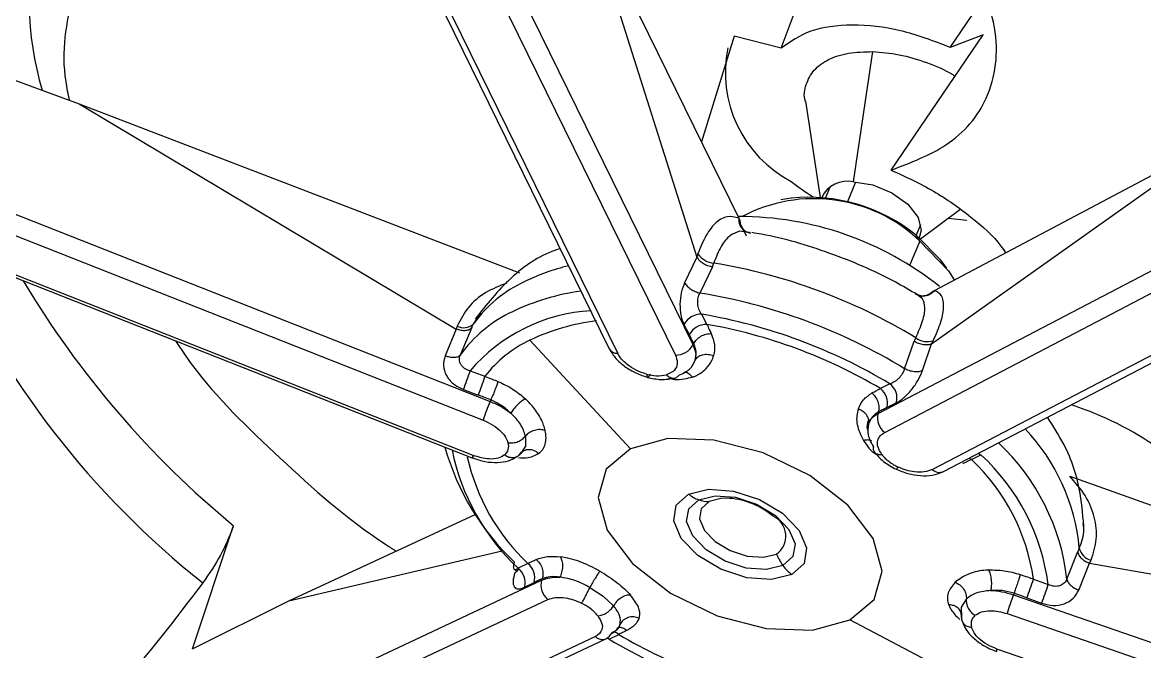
# Model space of a CAD drawing. Extents: x 0 to 84, y -21 to 126.
# Drawn here: x 28.004 to 28.902, y 61.18 to 61.684 of the extents above; entities that cross this region are included whole.
import ezdxf

# ---------------------------------------------------------------- set-up
doc = ezdxf.new("R2010")
doc.units = 0
doc.header["$MEASUREMENT"] = 0
doc.layers.add('1', color=4, linetype='Continuous')

# ---------------------------------------------------------------- blocks, each defined once
blk = doc.blocks.new('PRODIGY')
at = {"layer": '1', "color": 3, "linetype": 'Continuous', "lineweight": 25}
for p, q in [((28.28382, 61.9491), (28.54071, 61.42539)), ((28.21672, 61.94611), (28.47361, 61.4224)), ((28.48039, 61.41878), (28.22351, 61.94249)), ((28.26973, 61.94107), (28.52662, 61.41736)), ((28.45429, 61.77845), (28.54387, 61.49591)), ((28.45429, 61.77845), (28.57731, 61.52708)), ((28.61142, 61.6631), (28.63911, 61.73727)), ((28.74657, 61.66386), (28.77427, 61.70447)), ((27.64696, 61.6686), (28.37823, 61.38019)), ((28.57359, 61.67278), (28.54743, 61.58813)), ((28.61142, 61.6631), (28.57359, 61.67278)), ((28.69949, 61.5655), (28.77308, 61.67377)), ((28.77308, 61.67377), (28.74657, 61.66386)), ((27.92875, 61.66295), (28.04902, 61.61861)), ((28.66926, 61.55613), (28.68462, 61.66046)), ((27.64134, 61.65373), (28.37261, 61.36532)), ((27.63296, 61.62331), (28.36423, 61.3349)), ((28.36457, 61.33698), (27.6333, 61.62539)), ((28.04902, 61.61861), (28.35108, 61.43814)), ((28.04902, 61.61861), (28.40186, 61.48333)), ((28.63073, 61.62065), (28.64243, 61.54364)), ((28.68892, 61.37061), (29.16979, 61.62166)), ((28.69424, 61.35541), (29.1751, 61.60646)), ((28.73187, 61.42642), (28.96303, 61.59046)), ((28.73417, 61.46911), (28.96303, 61.59046)), ((29.21328, 61.5767), (28.73241, 61.32564)), ((28.7414, 61.3241), (29.22226, 61.57515)), ((28.65035, 61.55192), (28.64676, 61.5432)), ((28.66437, 61.53992), (28.671, 61.55605)), ((28.61927, 61.54301), (28.61097, 61.54173)), ((28.72294, 61.51052), (28.75451, 61.534)), ((28.57731, 61.52708), (28.57821, 61.52525)), ((28.74525, 61.52711), (28.75994, 61.52541)), ((28.58571, 61.51556), (28.57802, 61.5166)), ((28.58362, 61.51267), (28.57985, 61.52026)), ((28.71956, 61.51325), (28.72314, 61.52196)), ((28.72231, 61.50874), (28.7142, 61.48902)), ((28.72231, 61.50874), (28.71948, 61.51331)), ((28.71948, 61.51331), (28.73895, 61.49377)), ((28.54468, 61.49849), (28.54387, 61.49591)), ((28.54387, 61.49591), (28.53401, 61.47526)), ((28.5563, 61.48809), (28.54623, 61.46705)), ((28.74395, 61.48702), (28.73895, 61.49377)), ((28.7246, 61.46243), (28.71975, 61.46603)), ((28.72469, 61.4645), (28.72333, 61.46394)), ((28.7325, 61.46822), (28.73417, 61.46911)), ((28.37075, 61.45207), (28.36462, 61.44218)), ((28.54747, 61.45012), (28.55171, 61.44198)), ((28.35108, 61.43814), (28.34212, 61.41665)), ((28.35185, 61.4406), (28.35108, 61.43814)), ((28.36347, 61.43932), (28.35427, 61.41741)), ((28.53348, 61.44189), (28.53772, 61.43375)), ((28.41005, 61.42926), (28.49055, 61.34229)), ((28.54129, 61.42662), (28.54071, 61.42539)), ((28.71022, 61.40644), (28.71778, 61.4284)), ((28.72445, 61.40487), (28.73187, 61.42642)), ((28.73187, 61.42642), (28.73311, 61.42885)), ((28.36215, 61.40469), (28.37398, 61.40033)), ((28.35683, 61.38972), (28.36865, 61.38535)), ((28.69844, 61.39433), (28.69082, 61.39056)), ((28.37875, 61.38146), (28.37823, 61.38019)), ((28.68936, 61.37189), (28.68892, 61.37061)), ((28.69595, 61.37527), (28.70357, 61.37903)), ((28.68188, 61.3653), (28.68261, 61.3652)), ((28.40652, 61.34433), (28.40248, 61.33832)), ((28.40654, 61.35259), (28.40652, 61.34433)), ((28.40113, 61.33695), (28.40333, 61.33962)), ((28.76373, 61.33372), (28.77132, 61.3375)), ((28.84246, 61.32033), (29.20921, 61.18982)), ((28.217, 61.22042), (28.36629, 61.28961)), ((28.13982, 61.18197), (28.17215, 61.27912)), ((28.17214, 61.27911), (28.17268, 61.28069)), ((28.217, 61.22042), (28.3879, 61.26045)), ((28.84022, 61.23781), (28.84892, 61.2599)), ((28.40828, 61.25042), (28.40069, 61.24663)), ((28.84978, 61.22903), (28.85842, 61.25063)), ((28.85842, 61.25063), (28.85957, 61.25296)), ((28.85842, 61.25063), (29.20921, 61.18982)), ((27.95154, 61.01739), (28.41944, 61.23694)), ((28.41989, 61.23822), (28.41944, 61.23694)), ((28.81339, 61.23793), (28.82522, 61.23355)), ((28.40583, 61.23135), (28.41342, 61.23513)), ((28.45808, 61.23127), (28.4688, 61.22422)), ((27.9565, 61.00202), (28.4244, 61.22157)), ((28.13982, 61.18197), (28.217, 61.22042)), ((28.47709, 61.21645), (28.4688, 61.22422)), ((28.75967, 61.22198), (28.75544, 61.21539)), ((28.79783, 61.22658), (28.79731, 61.2253)), ((28.79731, 61.2253), (29.54154, 60.96839)), ((28.80804, 61.22297), (28.81986, 61.21859)), ((28.75544, 61.21539), (28.75566, 61.20787)), ((28.79225, 61.21023), (29.53648, 60.95332)), ((28.76195, 61.15487), (28.66637, 61.20519)), ((28.75546, 61.20777), (28.75591, 61.20483)), ((28.46258, 61.1918), (27.99468, 60.97225)), ((28.47356, 61.18981), (28.48118, 61.19357)), ((28.00359, 60.97067), (28.47149, 61.19022)), ((28.47356, 61.18981), (28.47231, 61.19067)), ((29.52843, 60.92498), (28.7842, 61.18189))]:
    blk.add_line(p, q, dxfattribs=at)
at = {"layer": '1', "color": 3, "linetype": 'Continuous', "lineweight": 25, "flags": 128}
for points in [[(28.66926, 61.55613), (28.68473, 61.55361), (28.69999, 61.54732), (28.71273, 61.53822), (28.72101, 61.52769), (28.72356, 61.51733), (28.72189, 61.51139)], [(28.72231, 61.50874), (28.74544, 61.48496), (28.75002, 61.47751)], [(28.66637, 61.20519), (28.68575, 61.22157), (28.69218, 61.24424), (28.6849, 61.27046), (28.66478, 61.29708), (28.63425, 61.32089), (28.59699, 61.33901), (28.5575, 61.34926), (28.52053, 61.3504), (28.49055, 61.34229)], [(28.49055, 61.34229), (28.47118, 61.32591), (28.46474, 61.30325), (28.47203, 61.27702), (28.49214, 61.2504), (28.52268, 61.22659), (28.55994, 61.20847), (28.59943, 61.19823), (28.6364, 61.19709), (28.66637, 61.20519)], [(28.76941, 61.33872), (28.76962, 61.33861), (28.77132, 61.3375)], [(28.76199, 61.33485), (28.76203, 61.33483), (28.76373, 61.33372)], [(28.53711, 61.30599), (28.55325, 61.30998), (28.57322, 61.30845), (28.594, 61.30164), (28.61241, 61.29058), (28.62565, 61.27696), (28.63171, 61.26285), (28.62966, 61.25039), (28.61982, 61.24149)], [(28.61982, 61.24149), (28.60368, 61.23751), (28.58371, 61.23904), (28.56293, 61.24585), (28.54452, 61.25691), (28.53128, 61.27053), (28.52522, 61.28464), (28.52727, 61.29709), (28.53711, 61.30599)], [(28.61275, 61.24878), (28.59959, 61.24553), (28.58329, 61.24677), (28.56635, 61.25233), (28.55133, 61.26135), (28.54052, 61.27246), (28.53558, 61.28398), (28.53725, 61.29413), (28.54528, 61.30139)], [(28.54528, 61.30139), (28.55844, 61.30465), (28.57474, 61.3034), (28.59169, 61.29784), (28.60671, 61.28882), (28.61751, 61.27771), (28.62245, 61.2662), (28.62078, 61.25604), (28.61275, 61.24878)], [(28.55364, 61.3), (28.54723, 61.2942), (28.54589, 61.28608), (28.54984, 61.27687), (28.55848, 61.26799), (28.57048, 61.26078), (28.58403, 61.25634), (28.59706, 61.25534), (28.60759, 61.25794)], [(28.56994, 61.30259), (28.56417, 61.3026), (28.55364, 61.3)]]:
    blk.add_lwpolyline(points, dxfattribs=at)
at = {"layer": '1', "color": 3, "linetype": 'Continuous', "lineweight": 25}
for centre, radius, start, end in [((28.20331, 60.3572), 1.5821, 53.82705, 85.60592), ((28.25806, 61.70145), 0.24919, 134.02521, 196.78395), ((28.66509, 61.64376), 0.09854, 168.48271, 242.31637), ((28.76857, 61.74857), 0.24325, 232.14996, 237.26488), ((28.66439, 61.53395), 0.02271, 77.59876, 155.08308), ((28.63764, 61.42001), 0.12265, 46.33912, 117.96027), ((28.63355, 61.40726), 0.1365, 50.98525, 96.00529), ((28.57817, 61.27188), 0.25641, 51.39846, 90.15398), ((28.58198, 61.7831), 0.69913, 203.76361, 231.64272), ((28.55854, 61.5076), 0.01659, 213.3235, 265.81603), ((28.48098, 61.3222), 0.17138, 103.48755, 115.95084), ((28.48304, 61.04122), 0.45594, 58.81009, 80.62222), ((28.65526, 61.86574), 0.7584, 210.84181, 230.48246), ((28.45207, 61.37831), 0.10829, 115.18932, 143.85691), ((28.47677, 61.28246), 0.18789, 97.89612, 115.4514), ((28.47322, 61.01734), 0.45559, 58.65389, 80.77861), ((28.44193, 61.35439), 0.10797, 115.16094, 144.28759), ((28.46669, 61.31586), 0.13719, 93.11897, 139.64389), ((28.48372, 61.27454), 0.17136, 96.79821, 115.46008), ((28.54729, 61.43443), 0.0157, 89.35465, 151.61422), ((28.47441, 61.02029), 0.436, 59.08015, 80.35299), ((28.35713, 61.45038), 0.01111, 241.65971, 312.43742), ((28.55153, 61.42628), 0.0157, 89.35465, 151.61422), ((28.47967, 61.03315), 0.41513, 59.42588, 80.00642), ((28.45267, 61.33917), 0.09967, 115.31667, 142.14548), ((28.52686, 61.4333), 0.01594, 269.11145, 330.26729), ((28.7284, 61.4432), 0.0151, 232.27873, 288.18484), ((28.47994, 61.42611), 0.00734, 210.36429, 273.53596), ((28.19987, 61.45395), 0.16959, 337.74368, 343.11591), ((28.211, 61.44983), 0.17033, 337.75539, 343.1042), ((28.51237, 61.43125), 0.03047, 253.13563, 283.22669), ((28.68194, 61.37908), 0.01452, 344.78819, 52.26875), ((28.68955, 61.38284), 0.01453, 344.80437, 52.25258), ((28.50231, 61.32484), 0.13587, 155.96372, 162.66876), ((28.70318, 61.36706), 0.01469, 166.03368, 232.50151), ((28.68932, 61.24744), 0.16155, 5.43341, 43.31905), ((28.38418, 61.34422), 0.00892, 309.19386, 18.84103), ((28.66474, 61.21795), 0.1766, 6.4572, 46.95321), ((28.5366, 61.39844), 0.2022, 195.71045, 226.63317), ((28.5213, 61.37624), 0.17705, 191.34389, 227.0575), ((28.52531, 61.37311), 0.16956, 192.73787, 226.35249), ((28.36627, 61.3357), 0.00213, 143.1497, 201.75453), ((28.65573, 61.21162), 0.1709, 7.37329, 47.4388), ((28.65244, 61.21525), 0.16255, 8.0224, 46.78927), ((28.73808, 61.33172), 0.00832, 227.01313, 293.49518), ((28.55571, 61.32951), 0.02999, 231.65199, 249.63719), ((28.55305, 61.32226), 0.02227, 249.56447, 271.51609), ((28.56535, 61.24186), 0.0609, 49.60191, 85.67407), ((28.59752, 61.2723), 0.01754, 305.02173, 65.40352), ((28.64665, 61.27394), 0.04221, 202.28027, 216.5912), ((28.86274, 61.26544), 0.01288, 192.12307, 255.75653), ((28.39183, 61.23514), 0.0145, 344.82576, 52.39199), ((28.39942, 61.23893), 0.01451, 344.83503, 52.3774), ((28.64332, 61.27135), 0.038, 216.43959, 231.7904), ((28.43322, 61.2329), 0.01436, 163.64446, 232.12851), ((28.64427, 61.29001), 0.17696, 337.73798, 342.8861), ((28.65521, 61.28594), 0.1779, 337.75159, 342.8725), ((29.02369, 61.14082), 0.24162, 159.53548, 163.30584), ((28.46806, 61.1973), 0.00776, 225.12304, 332.23179), ((28.47452, 61.18532), 0.0106, 51.0692, 74.01925), ((28.69234, 61.55102), 0.41516, 239.42757, 260.00642), ((28.69758, 61.56379), 0.43595, 239.07874, 260.35441), ((28.78851, 61.17991), 0.00474, 155.27575, 180.68788)]:
    blk.add_arc(centre, radius, start, end, dxfattribs=at)
for points, knots in [([(27.63085, 64.22067), (27.64797, 64.21116), (27.70239, 64.18096), (27.81396, 64.11856), (27.9699, 64.03039), (28.1373, 63.93423), (28.35738, 63.80574), (28.62411, 63.64599), (28.94611, 63.44417), (29.20866, 63.27023), (29.41531, 63.12741), (29.56918, 63.01831), (29.7218, 62.90759), (29.9237, 62.75796), (30.17194, 62.56796), (30.41941, 62.3672), (30.60316, 62.20764), (30.73818, 62.08408), (30.85955, 61.96624), (31.02177, 61.79649), (31.16618, 61.62288), (31.28781, 61.44341), (31.36549, 61.30629), (31.42693, 61.16856), (31.47067, 61.03175), (31.49133, 60.92177), (31.4995, 60.83415), (31.50123, 60.77063), (31.49862, 60.70576), (31.49287, 60.65097), (31.48521, 60.60314), (31.4773, 60.5635), (31.47076, 60.53752), (31.46749, 60.52453)], [0, 0, 0, 0, 0.009273, 0.02948, 0.060596, 0.094292, 0.121271, 0.182001, 0.242883, 0.304042, 0.334782, 0.365644, 0.396631, 0.427703, 0.489951, 0.552125, 0.588013, 0.614302, 0.646861, 0.67689, 0.740233, 0.772375, 0.804814, 0.837493, 0.870307, 0.903098, 0.918036, 0.93572, 0.951225, 0.968028, 0.978692, 0.98935, 1, 1, 1, 1]), ([(31.0727, 60.73859), (31.07394, 60.74419), (31.07641, 60.75535), (31.07966, 60.77218), (31.08257, 60.78901), (31.0851, 60.80584), (31.08726, 60.82268), (31.08905, 60.83953), (31.09047, 60.85638), (31.09151, 60.87323), (31.09218, 60.89009), (31.09248, 60.90696), (31.09241, 60.92383), (31.09121, 60.96955), (31.08336, 61.04505), (31.05788, 61.15217), (31.01772, 61.26104), (30.96334, 61.37107), (30.89491, 61.48266), (30.78612, 61.63298), (30.62068, 61.82127), (30.39082, 62.04187), (30.13901, 62.25722), (29.87457, 62.46623), (29.64857, 62.63629), (29.46738, 62.76993), (29.28492, 62.90266), (29.09883, 63.03483), (28.90734, 63.16559), (28.70902, 63.29726), (28.50631, 63.42637), (28.29757, 63.55496), (28.15111, 63.64335), (28.01405, 63.72475), (27.88772, 63.79885), (27.75719, 63.87447), (27.62252, 63.95167), (27.53108, 64.00339), (27.48475, 64.02959)], [0, 0, 0, 0, 0.00521, 0.010385, 0.015525, 0.020632, 0.025705, 0.030747, 0.035757, 0.040737, 0.045688, 0.05061, 0.055505, 0.060373, 0.090174, 0.119524, 0.148789, 0.178362, 0.207785, 0.238197, 0.299496, 0.362001, 0.425025, 0.487888, 0.550016, 0.58106, 0.611564, 0.673601, 0.705441, 0.736982, 0.801713, 0.833861, 0.867365, 0.892423, 0.918213, 0.944738, 0.972, 1, 1, 1, 1]), ([(28.44983, 59.96081), (28.43789, 59.96546), (28.41403, 59.97474), (28.37836, 59.98891), (28.34284, 60.00324), (28.30747, 60.01775), (28.27226, 60.03243), (28.23721, 60.04729), (28.20231, 60.06233), (28.16758, 60.07754), (28.13301, 60.09292), (28.09861, 60.10848), (28.06438, 60.12421), (28.03032, 60.14011), (27.99644, 60.15618), (27.96273, 60.17242), (27.92921, 60.18883), (27.89586, 60.20542), (27.8627, 60.22217), (27.82973, 60.23909), (27.79695, 60.25618), (27.76435, 60.27344), (27.73195, 60.29086), (27.69974, 60.30845), (27.66773, 60.32621), (27.63592, 60.34414), (27.60431, 60.36223), (27.5729, 60.38048), (27.5417, 60.3989), (27.5107, 60.41749), (27.43025, 60.46647), (27.30288, 60.54824), (27.13428, 60.66675), (26.97336, 60.79075), (26.81164, 60.9275), (26.65109, 61.07803), (26.49401, 61.24314), (26.34823, 61.41553), (26.21598, 61.59218), (26.09618, 61.77307), (26.01364, 61.91396), (25.95861, 62.01568), (25.92715, 62.07619), (25.89649, 62.13754), (25.86665, 62.19973), (25.8375, 62.26277), (25.8189, 62.30506), (25.80954, 62.32635)], [0, 0, 0, 0, 0.009181, 0.018342, 0.027485, 0.036609, 0.045714, 0.054801, 0.063871, 0.072923, 0.081958, 0.090977, 0.099979, 0.108966, 0.117938, 0.126896, 0.135839, 0.144769, 0.153687, 0.162592, 0.171486, 0.180369, 0.189242, 0.198106, 0.206961, 0.215809, 0.224649, 0.233484, 0.242313, 0.251138, 0.25996, 0.31146, 0.36307, 0.415007, 0.4675, 0.529721, 0.593326, 0.658691, 0.726179, 0.792586, 0.861596, 0.883862, 0.90644, 0.929336, 0.952558, 0.97611, 1, 1, 1, 1]), ([(28.36358, 61.92214), (28.37635, 61.92126), (28.41366, 61.91872), (28.48019, 61.91007), (28.56346, 61.8939), (28.65003, 61.87133), (28.73799, 61.84256), (28.82546, 61.80801), (28.91054, 61.76833), (28.99124, 61.72444), (29.05914, 61.68213), (29.09768, 61.65435), (29.11351, 61.64294)], [0, 0, 0, 0, 0.054815, 0.160151, 0.266938, 0.375236, 0.484627, 0.59467, 0.704926, 0.814836, 0.923933, 1, 1, 1, 1]), ([(28.6995, 61.5655), (28.7151, 61.57151), (28.74935, 61.58469), (28.78129, 61.6237), (28.78692, 61.67001), (28.77296, 61.71355), (28.75235, 61.74856), (28.72292, 61.78232), (28.67583, 61.82228), (28.61048, 61.85979), (28.53164, 61.88595), (28.46895, 61.89637), (28.43652, 61.89287), (28.42502, 61.89163)], [0, 0, 0, 0, 0.093512, 0.205215, 0.335125, 0.406268, 0.476034, 0.547986, 0.61648, 0.742834, 0.843051, 0.944317, 1, 1, 1, 1]), ([(28.18015, 61.86165), (28.15772, 61.84856), (28.11288, 61.82238), (28.0674, 61.76885), (28.04203, 61.70656), (28.03371, 61.65631), (28.04003, 61.62652), (28.04109, 61.62153)], [0, 0, 0, 0, 0.2380313, 0.476061, 0.7140937, 0.9521259, 1, 1, 1, 1]), ([(28.74657, 61.66387), (28.73338, 61.66892), (28.70702, 61.67903), (28.6675, 61.68308), (28.63298, 61.67861), (28.6186, 61.66827), (28.61142, 61.6631)], [0, 0, 0, 0, 0.249994, 0.499998, 0.75001, 1, 1, 1, 1]), ([(28.63075, 61.62057), (28.63074, 61.62058), (28.62908, 61.62555), (28.63094, 61.63434), (28.63681, 61.64602), (28.64867, 61.65457), (28.66467, 61.65997), (28.67797, 61.6603), (28.68462, 61.66046)], [0, 0, 0, 0, 0.000472, 0.200378, 0.40028, 0.60019, 0.800087, 1, 1, 1, 1]), ([(28.68462, 61.66046), (28.69168, 61.65989), (28.70579, 61.65874), (28.72779, 61.65198), (28.74323, 61.64576), (28.75003, 61.64123), (28.75067, 61.6408)], [0, 0, 0, 0, 0.3220784, 0.6441636, 0.9662415, 1, 1, 1, 1]), ([(28.69949, 61.5655), (28.71108, 61.56016), (28.73424, 61.54948), (28.7638, 61.52829), (28.78326, 61.5111), (28.78992, 61.5011), (28.79112, 61.4993)], [0, 0, 0, 0, 0.310553, 0.621102, 0.931657, 1, 1, 1, 1]), ([(28.57731, 61.52708), (28.57425, 61.52786), (28.56816, 61.52941), (28.55918, 61.52426), (28.55099, 61.51427), (28.54678, 61.50375), (28.54468, 61.49849)], [0, 0, 0, 0, 0.253036, 0.503164, 0.751813, 1, 1, 1, 1]), ([(28.57731, 61.52708), (28.57733, 61.52574), (28.57737, 61.52296), (28.57919, 61.51929), (28.58206, 61.51654), (28.58452, 61.51588), (28.58571, 61.51556)], [0, 0, 0, 0, 0.2417456, 0.5000074, 0.758243, 1, 1, 1, 1]), ([(28.57821, 61.52525), (28.57834, 61.52403), (28.57863, 61.52152), (28.58055, 61.51831), (28.58334, 61.51591), (28.58567, 61.51531), (28.5868, 61.51501)], [0, 0, 0, 0, 0.243105, 0.500026, 0.756981, 1, 1, 1, 1]), ([(28.57802, 61.5166), (28.57542, 61.51569), (28.57015, 61.51384), (28.56288, 61.50504), (28.5592, 61.49576), (28.55733, 61.49106)], [0, 0, 0, 0, 0.32461, 0.657642, 1, 1, 1, 1]), ([(28.5868, 61.51501), (28.58661, 61.51512), (28.58627, 61.51531), (28.58588, 61.51549), (28.58571, 61.51556)], [0, 0, 0, 0, 0.559367, 1, 1, 1, 1]), ([(28.72019, 61.46581), (28.71435, 61.46926), (28.69234, 61.48226), (28.65045, 61.49989), (28.61125, 61.51157), (28.59048, 61.51504), (28.58795, 61.51547)], [0, 0, 0, 0, 0.1441555, 0.5434162, 0.9444047, 1, 1, 1, 1]), ([(28.43428, 61.50258), (28.43289, 61.50213), (28.41802, 61.49733), (28.39297, 61.4799), (28.37536, 61.45778), (28.36631, 61.4464)], [0, 0, 0, 0, 0.047792, 0.510572, 1, 1, 1, 1]), ([(28.54387, 61.49591), (28.54443, 61.495), (28.54555, 61.49318), (28.54865, 61.49078), (28.55237, 61.48891), (28.55499, 61.48836), (28.5563, 61.48809)], [0, 0, 0, 0, 0.249987, 0.499988, 0.749975, 1, 1, 1, 1]), ([(28.5563, 61.48809), (28.55649, 61.48864), (28.55684, 61.48963), (28.55718, 61.49063), (28.55733, 61.49106)], [0, 0, 0, 0, 0.559607, 1, 1, 1, 1]), ([(28.39148, 61.47494), (28.3857, 61.47269), (28.37381, 61.46805), (28.35994, 61.45607), (28.35455, 61.44576), (28.35185, 61.4406)], [0, 0, 0, 0, 0.3211745, 0.660892, 1, 1, 1, 1]), ([(28.53401, 61.47526), (28.533, 61.47268), (28.53099, 61.46754), (28.53001, 61.45805), (28.5307, 61.44879), (28.53255, 61.4442), (28.53348, 61.44189)], [0, 0, 0, 0, 0.248434, 0.496132, 0.745932, 1, 1, 1, 1]), ([(28.53401, 61.47526), (28.5346, 61.47437), (28.53578, 61.47258), (28.53886, 61.47015), (28.54244, 61.46812), (28.54497, 61.4674), (28.54623, 61.46705)], [0, 0, 0, 0, 0.249198, 0.499963, 0.750826, 1, 1, 1, 1]), ([(28.54747, 61.45012), (28.54669, 61.45137), (28.54555, 61.4532), (28.54479, 61.45634), (28.54451, 61.4587), (28.54453, 61.46104), (28.54484, 61.46326), (28.54539, 61.46532), (28.54595, 61.46647), (28.54623, 61.46705)], [0, 0, 0, 0, 0.270232, 0.399695, 0.525327, 0.647631, 0.767179, 0.884363, 1, 1, 1, 1]), ([(28.7325, 61.46822), (28.73157, 61.4674), (28.72967, 61.4657), (28.72599, 61.46456), (28.72217, 61.46461), (28.71992, 61.46569), (28.71882, 61.46622)], [0, 0, 0, 0, 0.243117, 0.499991, 0.756971, 1, 1, 1, 1]), ([(28.71916, 61.43125), (28.72121, 61.43588), (28.72527, 61.44502), (28.72707, 61.45584), (28.72542, 61.46025), (28.7246, 61.46243)], [0, 0, 0, 0, 0.342335, 0.675336, 1, 1, 1, 1]), ([(28.73417, 61.46911), (28.73326, 61.46811), (28.73136, 61.46605), (28.72746, 61.46449), (28.72332, 61.46433), (28.72091, 61.46547), (28.71975, 61.46603)], [0, 0, 0, 0, 0.241846, 0.500082, 0.758254, 1, 1, 1, 1]), ([(28.73311, 61.42885), (28.73542, 61.4341), (28.74001, 61.44456), (28.74205, 61.45681), (28.74053, 61.46573), (28.7363, 61.46798), (28.73417, 61.46911)], [0, 0, 0, 0, 0.250973, 0.500497, 0.749864, 1, 1, 1, 1]), ([(28.36347, 61.43932), (28.3629, 61.43873), (28.36174, 61.43754), (28.35864, 61.43678), (28.35495, 61.43687), (28.35237, 61.43771), (28.35108, 61.43814)], [0, 0, 0, 0, 0.2499383, 0.5000066, 0.750007, 1, 1, 1, 1]), ([(28.36347, 61.43932), (28.36369, 61.43986), (28.36407, 61.44081), (28.36445, 61.44176), (28.36462, 61.44218)], [0, 0, 0, 0, 0.559722, 1, 1, 1, 1]), ([(28.54129, 61.42662), (28.54195, 61.42766), (28.54333, 61.42984), (28.54699, 61.43254), (28.55125, 61.43433), (28.554, 61.4345), (28.55533, 61.43459)], [0, 0, 0, 0, 0.240873, 0.500019, 0.759135, 1, 1, 1, 1]), ([(28.55171, 61.44198), (28.55239, 61.44062), (28.55362, 61.43819), (28.55481, 61.43569), (28.55533, 61.43459)], [0, 0, 0, 0, 0.56007, 1, 1, 1, 1]), ([(28.55533, 61.43459), (28.55645, 61.43158), (28.55868, 61.42557), (28.5577, 61.41981), (28.55721, 61.41692)], [0, 0, 0, 0, 0.500286, 1, 1, 1, 1]), ([(28.12614, 61.4288), (28.13056, 61.42219), (28.15213, 61.38992), (28.20928, 61.33455), (28.26521, 61.28431), (28.30036, 61.26195), (28.30299, 61.26027)], [0, 0, 0, 0, 0.110319, 0.5378026, 0.9652942, 1, 1, 1, 1]), ([(28.54129, 61.42662), (28.54063, 61.42797), (28.53946, 61.43038), (28.53825, 61.43272), (28.53772, 61.43375)], [0, 0, 0, 0, 0.5600715, 1, 1, 1, 1]), ([(28.54071, 61.42539), (28.54157, 61.42326), (28.54331, 61.41899), (28.54274, 61.4152), (28.54246, 61.41331)], [0, 0, 0, 0, 0.499773, 1, 1, 1, 1]), ([(28.54246, 61.41331), (28.54289, 61.41551), (28.54374, 61.41988), (28.5421, 61.42438), (28.54129, 61.42662)], [0, 0, 0, 0, 0.502508, 1, 1, 1, 1]), ([(28.71916, 61.43125), (28.7189, 61.43072), (28.71844, 61.42977), (28.71798, 61.42882), (28.71778, 61.4284)], [0, 0, 0, 0, 0.560243, 1, 1, 1, 1]), ([(28.73187, 61.42642), (28.73094, 61.42606), (28.72909, 61.42533), (28.72534, 61.42546), (28.72138, 61.42644), (28.71898, 61.42774), (28.71778, 61.4284)], [0, 0, 0, 0, 0.24997, 0.499993, 0.749947, 1, 1, 1, 1]), ([(28.34212, 61.41665), (28.34143, 61.41409), (28.34006, 61.40896), (28.34267, 61.40088), (28.34832, 61.39382), (28.35398, 61.39109), (28.35683, 61.38972)], [0, 0, 0, 0, 0.248441, 0.496169, 0.745935, 1, 1, 1, 1]), ([(28.35427, 61.41741), (28.35375, 61.4169), (28.35267, 61.41584), (28.34964, 61.41523), (28.34595, 61.41542), (28.34337, 61.41625), (28.34212, 61.41665)], [0, 0, 0, 0, 0.242454, 0.500012, 0.757656, 1, 1, 1, 1]), ([(28.36215, 61.40469), (28.36057, 61.40526), (28.35823, 61.40609), (28.35595, 61.40816), (28.35467, 61.40988), (28.35386, 61.41175), (28.35353, 61.41367), (28.35362, 61.41559), (28.35405, 61.41681), (28.35427, 61.41741)], [0, 0, 0, 0, 0.270207, 0.399612, 0.525277, 0.647561, 0.767124, 0.88435, 1, 1, 1, 1]), ([(28.47384, 61.42197), (28.47535, 61.41951), (28.47833, 61.41464), (28.48594, 61.40808), (28.49488, 61.40263), (28.50139, 61.4005), (28.50465, 61.39943)], [0, 0, 0, 0, 0.25585, 0.505403, 0.752372, 1, 1, 1, 1]), ([(28.50353, 61.4021), (28.50073, 61.40302), (28.49514, 61.40487), (28.48829, 61.40934), (28.48322, 61.41409), (28.48134, 61.41721), (28.48039, 61.41878)], [0, 0, 0, 0, 0.279322, 0.55738, 0.77693, 1, 1, 1, 1]), ([(28.52662, 61.41736), (28.52731, 61.4154), (28.52869, 61.41148), (28.52728, 61.40675), (28.5241, 61.40335), (28.52095, 61.40219), (28.51937, 61.4016)], [0, 0, 0, 0, 0.279525, 0.559735, 0.779317, 1, 1, 1, 1]), ([(28.5402, 61.39965), (28.54095, 61.39994), (28.54308, 61.40077), (28.54523, 61.40192), (28.54823, 61.40385), (28.5522, 61.40711), (28.55534, 61.41167), (28.55672, 61.41524), (28.55707, 61.41639), (28.55717, 61.41678), (28.55721, 61.41692)], [0, 0, 0, 0, 0.08687, 0.245411, 0.271486, 0.493347, 0.846403, 0.948721, 0.980795, 1, 1, 1, 1]), ([(28.54246, 61.41331), (28.54311, 61.41425), (28.5441, 61.41569), (28.54637, 61.41699), (28.54839, 61.4177), (28.55063, 61.41803), (28.55363, 61.41802), (28.5558, 61.41736), (28.55721, 61.41692)], [0, 0, 0, 0, 0.239677, 0.368519, 0.499982, 0.631443, 0.760306, 1, 1, 1, 1]), ([(28.52958, 61.4014), (28.53269, 61.40279), (28.53889, 61.40555), (28.54124, 61.41075), (28.54241, 61.41333)], [0, 0, 0, 0, 0.502587, 1, 1, 1, 1]), ([(28.37398, 61.40033), (28.37594, 61.39959), (28.37944, 61.39826), (28.38291, 61.39686), (28.38444, 61.39624)], [0, 0, 0, 0, 0.559935, 1, 1, 1, 1]), ([(28.50353, 61.4021), (28.50358, 61.40138), (28.50366, 61.39996), (28.50409, 61.39935), (28.50438, 61.3995), (28.50438, 61.3995)], [0, 0, 0, 0, 0.498788, 0.997319, 1, 1, 1, 1]), ([(28.50412, 61.39955), (28.50774, 61.39875), (28.51556, 61.39704), (28.52273, 61.39838), (28.52657, 61.3991)], [0, 0, 0, 0, 0.463871, 1, 1, 1, 1]), ([(28.50438, 61.3995), (28.50469, 61.39961), (28.5053, 61.39985), (28.50615, 61.40135), (28.50657, 61.4021)], [0, 0, 0, 0, 0.49868, 1, 1, 1, 1]), ([(28.51939, 61.4016), (28.52027, 61.40084), (28.52203, 61.39933), (28.5249, 61.39865), (28.5276, 61.39921), (28.52892, 61.40066), (28.52959, 61.40138)], [0, 0, 0, 0, 0.249955, 0.500008, 0.750034, 1, 1, 1, 1]), ([(28.5402, 61.39965), (28.53798, 61.39902), (28.53357, 61.39778), (28.52709, 61.39712), (28.52281, 61.39812), (28.52116, 61.39851)], [0, 0, 0, 0, 0.382985, 0.761951, 1, 1, 1, 1]), ([(28.53337, 61.40356), (28.53373, 61.40364), (28.53503, 61.40393), (28.53757, 61.40262), (28.53934, 61.40061), (28.5402, 61.39965)], [0, 0, 0, 0, 0.166809, 0.599329, 1, 1, 1, 1]), ([(28.71022, 61.40644), (28.71003, 61.40583), (28.70963, 61.40462), (28.70864, 61.40272), (28.70739, 61.40085), (28.70588, 61.39906), (28.70417, 61.39743), (28.70166, 61.3955), (28.69974, 61.3948), (28.69844, 61.39433)], [0, 0, 0, 0, 0.115603, 0.232857, 0.35228, 0.474667, 0.600375, 0.7298, 1, 1, 1, 1]), ([(28.70357, 61.37903), (28.70559, 61.38026), (28.70958, 61.3827), (28.71586, 61.38941), (28.72131, 61.39724), (28.72341, 61.40233), (28.72445, 61.40487)], [0, 0, 0, 0, 0.255029, 0.505077, 0.752713, 1, 1, 1, 1]), ([(28.72445, 61.40487), (28.72356, 61.40454), (28.72171, 61.40384), (28.7179, 61.40387), (28.71384, 61.40471), (28.7114, 61.40587), (28.71022, 61.40644)], [0, 0, 0, 0, 0.242427, 0.500042, 0.75769, 1, 1, 1, 1]), ([(28.38444, 61.39624), (28.38416, 61.39534), (28.38358, 61.39347), (28.38209, 61.38944), (28.38037, 61.38513), (28.37927, 61.38266), (28.37875, 61.38146)], [0, 0, 0, 0, 0.240829, 0.50005, 0.759115, 1, 1, 1, 1]), ([(28.38444, 61.39624), (28.38847, 61.39437), (28.39653, 61.39062), (28.40313, 61.38508), (28.40644, 61.38232)], [0, 0, 0, 0, 0.500235, 1, 1, 1, 1]), ([(28.68406, 61.38701), (28.68533, 61.38769), (28.68759, 61.38892), (28.68984, 61.39006), (28.69082, 61.39056)], [0, 0, 0, 0, 0.560016, 1, 1, 1, 1]), ([(28.37875, 61.38146), (28.37687, 61.38221), (28.37352, 61.38354), (28.37014, 61.3848), (28.36865, 61.38535)], [0, 0, 0, 0, 0.560067, 1, 1, 1, 1]), ([(28.37823, 61.38019), (28.38121, 61.3789), (28.38719, 61.37632), (28.39221, 61.37267), (28.39473, 61.37085)], [0, 0, 0, 0, 0.499806, 1, 1, 1, 1]), ([(28.39473, 61.37085), (28.39234, 61.37299), (28.3876, 61.37724), (28.38169, 61.38006), (28.37875, 61.38146)], [0, 0, 0, 0, 0.502431, 1, 1, 1, 1]), ([(28.40618, 61.38219), (28.40526, 61.38164), (28.40334, 61.38051), (28.4, 61.37754), (28.39688, 61.3741), (28.39543, 61.37191), (28.39473, 61.37085)], [0, 0, 0, 0, 0.242193, 0.501871, 0.760525, 1, 1, 1, 1]), ([(28.40644, 61.38232), (28.40639, 61.38229), (28.40631, 61.38225), (28.40622, 61.38221), (28.40618, 61.38219)], [0, 0, 0, 0, 0.558505, 1, 1, 1, 1]), ([(28.42231, 61.35699), (28.42212, 61.35772), (28.42162, 61.35977), (28.42076, 61.36214), (28.41926, 61.36565), (28.41647, 61.3709), (28.41209, 61.3767), (28.40827, 61.38058), (28.40702, 61.38178), (28.4066, 61.38217), (28.40644, 61.38232)], [0, 0, 0, 0, 0.088181, 0.24557, 0.27557, 0.493541, 0.846655, 0.948855, 0.980885, 1, 1, 1, 1]), ([(28.6731, 61.3741), (28.67427, 61.37673), (28.6766, 61.38199), (28.68157, 61.38534), (28.68406, 61.38701)], [0, 0, 0, 0, 0.49974, 1, 1, 1, 1]), ([(28.68936, 61.37189), (28.68962, 61.37309), (28.69014, 61.37559), (28.68922, 61.37997), (28.68714, 61.38411), (28.68506, 61.38607), (28.68406, 61.38701)], [0, 0, 0, 0, 0.240924, 0.500077, 0.759149, 1, 1, 1, 1]), ([(28.6731, 61.3741), (28.67296, 61.37367), (28.67176, 61.36991), (28.67118, 61.36142), (28.67518, 61.35322), (28.67728, 61.34894)], [0, 0, 0, 0, 0.056924, 0.507184, 1, 1, 1, 1]), ([(28.68124, 61.36202), (28.68145, 61.36312), (28.68177, 61.36481), (28.68107, 61.36721), (28.68011, 61.36902), (28.67872, 61.37069), (28.67652, 61.3726), (28.67445, 61.37351), (28.6731, 61.3741)], [0, 0, 0, 0, 0.2397074, 0.3685454, 0.500023, 0.6315892, 0.7603498, 1, 1, 1, 1]), ([(28.68936, 61.37189), (28.68752, 61.37063), (28.68381, 61.36811), (28.6821, 61.36406), (28.68124, 61.36202)], [0, 0, 0, 0, 0.49756, 1, 1, 1, 1]), ([(28.69595, 61.37527), (28.69473, 61.37466), (28.69254, 61.37357), (28.69034, 61.3724), (28.68936, 61.37189)], [0, 0, 0, 0, 0.559931, 1, 1, 1, 1]), ([(28.99779, 61.26505), (28.99637, 61.26729), (28.98196, 61.28991), (28.93862, 61.32712), (28.88419, 61.36297), (28.85181, 61.37471), (28.84385, 61.37759)], [0, 0, 0, 0, 0.049977, 0.505254, 0.878505, 1, 1, 1, 1]), ([(28.37261, 61.36532), (28.3753, 61.36407), (28.38068, 61.36158), (28.38675, 61.35663), (28.39088, 61.35167), (28.39203, 61.34865), (28.3926, 61.34713)], [0, 0, 0, 0, 0.279484, 0.558937, 0.778182, 1, 1, 1, 1]), ([(28.40652, 61.35259), (28.40548, 61.35574), (28.40341, 61.362), (28.3976, 61.3679), (28.3947, 61.37084)], [0, 0, 0, 0, 0.502021, 1, 1, 1, 1]), ([(28.68112, 61.35617), (28.68096, 61.35653), (28.6795, 61.35998), (28.68058, 61.36289), (28.68154, 61.3655)], [0, 0, 0, 0, 0.104469, 1, 1, 1, 1]), ([(28.68124, 61.36202), (28.68199, 61.36374), (28.68349, 61.36718), (28.68711, 61.36947), (28.68892, 61.37061)], [0, 0, 0, 0, 0.500139, 1, 1, 1, 1]), ([(28.85388, 61.27674), (28.85321, 61.2867), (28.85164, 61.31035), (28.84169, 61.34127), (28.8292, 61.36043), (28.82458, 61.36752)], [0, 0, 0, 0, 0.313976, 0.745887, 1, 1, 1, 1]), ([(28.42231, 61.35699), (28.42098, 61.35728), (28.41822, 61.35789), (28.41355, 61.3572), (28.40929, 61.35539), (28.40743, 61.3535), (28.40654, 61.35259)], [0, 0, 0, 0, 0.240589, 0.500045, 0.759519, 1, 1, 1, 1]), ([(28.41706, 61.33855), (28.41823, 61.33957), (28.42058, 61.34161), (28.4225, 61.34597), (28.42327, 61.35106), (28.42263, 61.35501), (28.42231, 61.35699)], [0, 0, 0, 0, 0.2504754, 0.499756, 0.7491245, 1, 1, 1, 1]), ([(28.68129, 61.362), (28.68084, 61.35915), (28.67994, 61.35341), (28.68343, 61.34705), (28.68518, 61.34386)], [0, 0, 0, 0, 0.497973, 1, 1, 1, 1]), ([(28.69191, 61.33781), (28.69072, 61.33976), (28.68834, 61.34365), (28.68839, 61.34879), (28.69038, 61.35282), (28.69294, 61.35454), (28.69424, 61.35541)], [0, 0, 0, 0, 0.279777, 0.557659, 0.777048, 1, 1, 1, 1]), ([(28.3926, 61.34715), (28.3939, 61.34704), (28.3965, 61.34683), (28.40051, 61.3479), (28.40412, 61.34981), (28.40573, 61.35166), (28.40654, 61.35259)], [0, 0, 0, 0, 0.2500356, 0.5000142, 0.749974, 1, 1, 1, 1]), ([(28.68369, 61.34852), (28.68369, 61.34852), (28.68312, 61.34917), (28.68097, 61.34955), (28.67848, 61.34914), (28.67728, 61.34894)], [0, 0, 0, 0, 0.002492, 0.520076, 1, 1, 1, 1]), ([(28.67728, 61.34894), (28.68001, 61.3448), (28.68286, 61.34049), (28.68782, 61.33772), (28.68801, 61.33761)], [0, 0, 0, 0, 0.961676, 1, 1, 1, 1]), ([(28.36429, 61.33491), (28.3676, 61.33383), (28.37425, 61.33167), (28.38423, 61.33102), (28.39341, 61.33226), (28.39776, 61.33492), (28.39997, 61.33627)], [0, 0, 0, 0, 0.243972, 0.489849, 0.740868, 1, 1, 1, 1]), ([(28.38981, 61.33731), (28.38819, 61.33634), (28.38495, 61.3344), (28.37616, 61.33357), (28.36895, 61.33569), (28.36457, 61.33698)], [0, 0, 0, 0, 0.280901, 0.563501, 1, 1, 1, 1]), ([(28.38981, 61.33731), (28.39096, 61.33669), (28.39326, 61.33544), (28.39689, 61.33514), (28.40019, 61.33599), (28.40172, 61.33754), (28.40248, 61.33832)], [0, 0, 0, 0, 0.25001, 0.499986, 0.749954, 1, 1, 1, 1]), ([(28.40101, 61.3352), (28.40312, 61.33507), (28.40988, 61.33466), (28.41414, 61.33697), (28.41706, 61.33855)], [0, 0, 0, 0, 0.312938, 1, 1, 1, 1]), ([(28.41706, 61.33855), (28.41589, 61.33939), (28.41345, 61.34112), (28.40918, 61.34185), (28.40518, 61.34099), (28.40335, 61.33919), (28.40247, 61.33833)], [0, 0, 0, 0, 0.240519, 0.5000171, 0.7594535, 1, 1, 1, 1]), ([(28.68516, 61.34386), (28.6851, 61.34291), (28.68498, 61.34101), (28.68635, 61.33895), (28.68867, 61.33771), (28.69083, 61.33778), (28.69191, 61.33781)], [0, 0, 0, 0, 0.249981, 0.500093, 0.749986, 1, 1, 1, 1]), ([(28.68584, 61.33985), (28.68815, 61.33715), (28.69291, 61.3316), (28.69991, 61.32781), (28.70352, 61.32586)], [0, 0, 0, 0, 0.485271, 1, 1, 1, 1]), ([(28.69191, 61.33781), (28.6928, 61.33672), (28.69437, 61.33477), (28.69651, 61.33301), (28.69745, 61.33224)], [0, 0, 0, 0, 0.564185, 1, 1, 1, 1]), ([(28.69745, 61.33224), (28.69873, 61.3313), (28.70104, 61.32962), (28.70372, 61.32827), (28.70491, 61.32767)], [0, 0, 0, 0, 0.554786, 1, 1, 1, 1]), ([(28.70333, 61.32598), (28.70346, 61.32596), (28.70372, 61.32592), (28.70451, 61.32709), (28.70491, 61.32767)], [0, 0, 0, 0, 0.496364, 1, 1, 1, 1]), ([(28.73241, 61.32564), (28.73038, 61.32487), (28.7263, 61.32334), (28.71872, 61.32345), (28.71138, 61.32493), (28.70707, 61.32676), (28.70491, 61.32767)], [0, 0, 0, 0, 0.2793723, 0.559565, 0.7789688, 1, 1, 1, 1]), ([(28.76373, 61.33372), (28.76245, 61.33309), (28.76017, 61.33197), (28.75785, 61.33078), (28.75684, 61.33026)], [0, 0, 0, 0, 0.560039, 1, 1, 1, 1]), ([(28.70308, 61.3261), (28.70631, 61.32477), (28.71276, 61.32212), (28.72303, 61.32052), (28.73285, 61.32074), (28.73796, 61.32273), (28.74055, 61.32373)], [0, 0, 0, 0, 0.246967, 0.493715, 0.743553, 1, 1, 1, 1]), ([(28.85957, 61.25296), (28.86136, 61.25854), (28.86492, 61.26966), (28.86289, 61.28762), (28.85585, 61.30515), (28.84693, 61.31526), (28.84246, 61.32033)], [0, 0, 0, 0, 0.250969, 0.500515, 0.749895, 1, 1, 1, 1]), ([(28.85014, 61.26274), (28.85202, 61.26766), (28.85444, 61.27398), (28.85346, 61.2808), (28.85324, 61.28231)], [0, 0, 0, 0, 0.778474, 1, 1, 1, 1]), ([(28.17215, 61.27912), (28.16919, 61.27177), (28.16328, 61.25711), (28.15317, 61.24228), (28.14813, 61.23488)], [0, 0, 0, 0, 0.500606, 1, 1, 1, 1]), ([(28.41505, 61.25358), (28.4179, 61.25455), (28.4236, 61.25649), (28.43089, 61.25601), (28.43453, 61.25576)], [0, 0, 0, 0, 0.500251, 1, 1, 1, 1]), ([(28.43453, 61.25576), (28.43499, 61.25473), (28.4357, 61.25315), (28.43609, 61.25035), (28.43617, 61.24802), (28.43597, 61.24564), (28.43542, 61.24261), (28.43461, 61.24069), (28.43409, 61.23943)], [0, 0, 0, 0, 0.239594, 0.368447, 0.49998, 0.631467, 0.760371, 1, 1, 1, 1]), ([(28.46608, 61.24426), (28.46081, 61.24705), (28.45017, 61.25269), (28.43978, 61.25473), (28.43453, 61.25576)], [0, 0, 0, 0, 0.495384, 1, 1, 1, 1]), ([(28.85014, 61.26274), (28.84992, 61.26221), (28.84951, 61.26126), (28.8491, 61.26032), (28.84892, 61.2599)], [0, 0, 0, 0, 0.559922, 1, 1, 1, 1]), ([(28.84892, 61.2599), (28.84908, 61.25903), (28.8494, 61.25729), (28.85154, 61.25459), (28.8546, 61.25219), (28.85714, 61.25115), (28.85842, 61.25063)], [0, 0, 0, 0, 0.249954, 0.500003, 0.750015, 1, 1, 1, 1]), ([(28.39742, 61.24598), (28.39739, 61.24601), (28.39719, 61.2462), (28.39705, 61.24693), (28.39703, 61.24816), (28.39726, 61.24968), (28.39759, 61.25086), (28.39775, 61.25145)], [0, 0, 0, 0, 0.044966, 0.291222, 0.531566, 0.767503, 1, 1, 1, 1]), ([(28.40069, 61.24663), (28.39994, 61.2461), (28.39884, 61.24531), (28.39784, 61.24544), (28.39755, 61.24581), (28.39742, 61.24598)], [0, 0, 0, 0, 0.537312, 0.79463, 1, 1, 1, 1]), ([(28.39795, 61.24553), (28.39839, 61.24508), (28.39897, 61.24449), (28.39932, 61.24462), (28.3994, 61.24465)], [0, 0, 0, 0, 0.753013, 1, 1, 1, 1]), ([(28.40047, 61.24651), (28.40037, 61.24577), (28.40017, 61.24431), (28.39873, 61.2434), (28.39802, 61.24296)], [0, 0, 0, 0, 0.505009, 1, 1, 1, 1]), ([(28.40828, 61.25042), (28.40955, 61.25103), (28.41182, 61.25212), (28.41406, 61.25313), (28.41505, 61.25358)], [0, 0, 0, 0, 0.559903, 1, 1, 1, 1]), ([(28.41505, 61.25358), (28.41604, 61.25263), (28.41811, 61.25067), (28.42008, 61.24647), (28.42084, 61.24201), (28.4202, 61.23945), (28.41989, 61.23822)], [0, 0, 0, 0, 0.240901, 0.500058, 0.759126, 1, 1, 1, 1]), ([(28.39802, 61.24296), (28.39737, 61.24061), (28.39606, 61.23591), (28.39719, 61.23134), (28.40043, 61.22936), (28.40402, 61.23068), (28.40583, 61.23135)], [0, 0, 0, 0, 0.247298, 0.494826, 0.744846, 1, 1, 1, 1]), ([(28.41989, 61.23822), (28.41869, 61.23767), (28.41655, 61.23667), (28.41438, 61.2356), (28.41342, 61.23513)], [0, 0, 0, 0, 0.559937, 1, 1, 1, 1]), ([(28.41944, 61.23694), (28.42154, 61.23774), (28.42574, 61.23933), (28.4313, 61.2394), (28.43409, 61.23943)], [0, 0, 0, 0, 0.49985, 1, 1, 1, 1]), ([(28.43409, 61.23943), (28.43142, 61.23972), (28.4261, 61.24028), (28.42195, 61.23891), (28.41989, 61.23822)], [0, 0, 0, 0, 0.502466, 1, 1, 1, 1]), ([(28.45807, 61.23127), (28.45405, 61.23332), (28.44602, 61.2374), (28.43807, 61.23873), (28.43411, 61.2394)], [0, 0, 0, 0, 0.501974, 1, 1, 1, 1]), ([(28.46608, 61.24426), (28.46565, 61.24365), (28.46475, 61.24239), (28.46261, 61.23901), (28.46022, 61.23504), (28.45877, 61.2325), (28.45808, 61.23127)], [0, 0, 0, 0, 0.2405301, 0.4999481, 0.7594797, 1, 1, 1, 1]), ([(28.46608, 61.24426), (28.46854, 61.24278), (28.47342, 61.23984), (28.48005, 61.235), (28.48599, 61.23003), (28.48909, 61.22675), (28.49064, 61.2251)], [0, 0, 0, 0, 0.251186, 0.500064, 0.748927, 1, 1, 1, 1]), ([(28.77745, 61.24519), (28.77683, 61.24516), (28.77129, 61.24483), (28.76078, 61.24263), (28.75418, 61.23794), (28.75073, 61.23549)], [0, 0, 0, 0, 0.057303, 0.507315, 1, 1, 1, 1]), ([(28.77745, 61.24519), (28.78163, 61.2452), (28.79, 61.2452), (28.79852, 61.24282), (28.80279, 61.24163)], [0, 0, 0, 0, 0.499718, 1, 1, 1, 1]), ([(28.77745, 61.24519), (28.77791, 61.24417), (28.77862, 61.24258), (28.77924, 61.23977), (28.77957, 61.23744), (28.77971, 61.23504), (28.77967, 61.232), (28.77932, 61.23006), (28.77908, 61.2288)], [0, 0, 0, 0, 0.239663, 0.368447, 0.499933, 0.631486, 0.760361, 1, 1, 1, 1]), ([(28.80279, 61.24163), (28.80252, 61.24072), (28.80197, 61.23884), (28.80065, 61.23474), (28.79917, 61.23035), (28.79827, 61.2278), (28.79783, 61.22658)], [0, 0, 0, 0, 0.240771, 0.499918, 0.759043, 1, 1, 1, 1]), ([(28.80279, 61.24163), (28.80478, 61.24096), (28.80832, 61.23976), (28.81184, 61.23849), (28.81339, 61.23793)], [0, 0, 0, 0, 0.56, 1, 1, 1, 1]), ([(28.84022, 61.23781), (28.83995, 61.23723), (28.83942, 61.23605), (28.83813, 61.23457), (28.83651, 61.23337), (28.83457, 61.23252), (28.83239, 61.23208), (28.82919, 61.23204), (28.82682, 61.23294), (28.82522, 61.23355)], [0, 0, 0, 0, 0.115603, 0.232884, 0.352367, 0.474725, 0.600367, 0.729769, 1, 1, 1, 1]), ([(28.84022, 61.23781), (28.84043, 61.23702), (28.84084, 61.23543), (28.84306, 61.23295), (28.84605, 61.23066), (28.84854, 61.22957), (28.84978, 61.22903)], [0, 0, 0, 0, 0.249177, 0.50006, 0.750837, 1, 1, 1, 1]), ([(28.14813, 61.23488), (28.12577, 61.20571), (28.08106, 61.14737), (28.03251, 61.09872), (28.00823, 61.07439)], [0, 0, 0, 0, 0.499995, 1, 1, 1, 1]), ([(28.45143, 61.21859), (28.45189, 61.21932), (28.4528, 61.22077), (28.45458, 61.22405), (28.45643, 61.22771), (28.45753, 61.23009), (28.45808, 61.23127)], [0, 0, 0, 0, 0.2500841, 0.5000216, 0.7500285, 1, 1, 1, 1]), ([(28.75073, 61.23549), (28.74841, 61.23268), (28.74493, 61.22847), (28.74422, 61.22207), (28.7451, 61.21886), (28.74554, 61.21725)], [0, 0, 0, 0, 0.498655, 0.748585, 1, 1, 1, 1]), ([(28.75073, 61.23549), (28.75198, 61.23483), (28.75457, 61.23347), (28.75769, 61.22992), (28.75965, 61.22581), (28.75967, 61.22322), (28.75969, 61.22197)], [0, 0, 0, 0, 0.240485, 0.499988, 0.759488, 1, 1, 1, 1]), ([(28.7791, 61.22877), (28.77516, 61.22835), (28.76723, 61.2275), (28.76221, 61.22382), (28.75969, 61.22197)], [0, 0, 0, 0, 0.497972, 1, 1, 1, 1]), ([(28.79783, 61.22658), (28.79469, 61.22742), (28.78838, 61.22912), (28.78219, 61.22891), (28.77908, 61.2288)], [0, 0, 0, 0, 0.497551, 1, 1, 1, 1]), ([(28.77908, 61.2288), (28.78207, 61.22859), (28.78803, 61.22817), (28.79422, 61.22626), (28.79731, 61.2253)], [0, 0, 0, 0, 0.500165, 1, 1, 1, 1]), ([(28.81986, 61.21859), (28.82295, 61.21777), (28.82908, 61.21615), (28.83825, 61.21775), (28.84587, 61.22205), (28.84848, 61.22671), (28.84978, 61.22903)], [0, 0, 0, 0, 0.255072, 0.505095, 0.752768, 1, 1, 1, 1]), ([(28.4244, 61.22157), (28.42639, 61.22221), (28.43035, 61.22351), (28.43779, 61.2231), (28.44503, 61.22144), (28.44932, 61.21953), (28.45147, 61.21857)], [0, 0, 0, 0, 0.279226, 0.558481, 0.77755, 1, 1, 1, 1]), ([(28.46452, 61.20839), (28.46258, 61.21054), (28.45912, 61.21438), (28.45381, 61.21729), (28.45147, 61.21857)], [0, 0, 0, 0, 0.559068, 1, 1, 1, 1]), ([(28.49064, 61.2251), (28.48949, 61.22506), (28.48709, 61.22497), (28.48306, 61.22305), (28.47941, 61.22007), (28.47783, 61.21763), (28.47707, 61.21645)], [0, 0, 0, 0, 0.240444, 0.499956, 0.759462, 1, 1, 1, 1]), ([(28.49751, 61.20665), (28.49761, 61.20698), (28.49837, 61.20968), (28.49786, 61.21557), (28.49313, 61.22182), (28.49064, 61.2251)], [0, 0, 0, 0, 0.0622481, 0.5072614, 1, 1, 1, 1]), ([(28.75967, 61.22198), (28.75962, 61.22078), (28.75952, 61.21837), (28.76093, 61.21461), (28.76329, 61.2112), (28.76547, 61.20965), (28.76656, 61.20887)], [0, 0, 0, 0, 0.249987, 0.499991, 0.74999, 1, 1, 1, 1]), ([(28.80804, 61.22297), (28.80614, 61.22366), (28.80275, 61.2249), (28.79934, 61.22606), (28.79783, 61.22658)], [0, 0, 0, 0, 0.560057, 1, 1, 1, 1]), ([(28.46452, 61.20839), (28.46567, 61.20858), (28.46796, 61.20896), (28.47156, 61.21081), (28.47483, 61.21336), (28.47633, 61.21542), (28.47709, 61.21645)], [0, 0, 0, 0, 0.250021, 0.500055, 0.749985, 1, 1, 1, 1]), ([(28.48235, 61.20178), (28.48256, 61.20404), (28.48298, 61.20859), (28.47905, 61.21382), (28.47707, 61.21645)], [0, 0, 0, 0, 0.497289, 1, 1, 1, 1]), ([(28.75568, 61.20787), (28.75565, 61.20907), (28.7556, 61.21157), (28.75337, 61.21473), (28.74986, 61.21688), (28.74695, 61.21713), (28.74554, 61.21725)], [0, 0, 0, 0, 0.240622, 0.50007, 0.75959, 1, 1, 1, 1]), ([(28.74554, 61.21725), (28.74578, 61.21667), (28.74646, 61.21504), (28.74752, 61.21325), (28.74939, 61.21059), (28.75118, 61.20828), (28.75372, 61.20629), (28.75454, 61.20564)], [0, 0, 0, 0, 0.145009, 0.4097, 0.453369, 0.823628, 1, 1, 1, 1]), ([(28.76656, 61.20887), (28.76818, 61.20992), (28.77143, 61.212), (28.7784, 61.21278), (28.78551, 61.2122), (28.78999, 61.21089), (28.79225, 61.21023)], [0, 0, 0, 0, 0.2793838, 0.5573305, 0.7768606, 1, 1, 1, 1]), ([(28.46452, 61.20839), (28.46571, 61.2065), (28.4681, 61.20271), (28.46841, 61.19632), (28.46478, 61.19351), (28.46258, 61.1918)], [0, 0, 0, 0, 0.281506, 0.563974, 1, 1, 1, 1]), ([(28.4824, 61.20176), (28.48168, 61.20012), (28.48024, 61.19684), (28.47669, 61.19473), (28.47492, 61.19368)], [0, 0, 0, 0, 0.500115, 1, 1, 1, 1]), ([(28.47549, 61.19487), (28.47721, 61.19582), (28.48067, 61.19773), (28.48182, 61.20041), (28.4824, 61.20176)], [0, 0, 0, 0, 0.497541, 1, 1, 1, 1]), ([(28.49751, 61.20665), (28.4961, 61.20709), (28.49393, 61.20775), (28.49089, 61.20762), (28.48861, 61.20713), (28.48653, 61.20621), (28.48417, 61.2046), (28.4831, 61.20288), (28.4824, 61.20176)], [0, 0, 0, 0, 0.239731, 0.368507, 0.499998, 0.631519, 0.760367, 1, 1, 1, 1]), ([(28.49751, 61.20665), (28.49664, 61.20474), (28.49489, 61.2009), (28.49018, 61.19819), (28.48783, 61.19683)], [0, 0, 0, 0, 0.4997623, 1, 1, 1, 1]), ([(28.75566, 61.20787), (28.75565, 61.20682), (28.75564, 61.20471), (28.75735, 61.202), (28.76009, 61.19995), (28.76256, 61.19943), (28.76379, 61.19916)], [0, 0, 0, 0, 0.2500015, 0.4999811, 0.7500265, 1, 1, 1, 1]), ([(28.7562, 61.20418), (28.75723, 61.2017), (28.75926, 61.19682), (28.76586, 61.18987), (28.77413, 61.18385), (28.78058, 61.18119), (28.7838, 61.17986)], [0, 0, 0, 0, 0.25783, 0.508298, 0.754501, 1, 1, 1, 1]), ([(28.76656, 61.20887), (28.76522, 61.20734), (28.76284, 61.20458), (28.7635, 61.20082), (28.76379, 61.19916)], [0, 0, 0, 0, 0.559366, 1, 1, 1, 1]), ([(28.48783, 61.19683), (28.48673, 61.1975), (28.48446, 61.19889), (28.48151, 61.19933), (28.48014, 61.19864), (28.47982, 61.19848)], [0, 0, 0, 0, 0.415519, 0.86251, 1, 1, 1, 1]), ([(28.48783, 61.19683), (28.4866, 61.19624), (28.4844, 61.19519), (28.48216, 61.19406), (28.48118, 61.19357)], [0, 0, 0, 0, 0.559976, 1, 1, 1, 1]), ([(28.7842, 61.18189), (28.78146, 61.18302), (28.77596, 61.18529), (28.76974, 61.18998), (28.76555, 61.19474), (28.76438, 61.19769), (28.76379, 61.19916)], [0, 0, 0, 0, 0.279529, 0.55989, 0.779429, 1, 1, 1, 1])]:
    blk.add_open_spline(points, degree=3, knots=knots, dxfattribs=at)

msp = doc.modelspace()

# ---------------------------------------------------------------- block references
at = {"layer": '1'}
msp.add_blockref('PRODIGY', (0, 0), dxfattribs=at)

doc.saveas('drawing.dxf')
